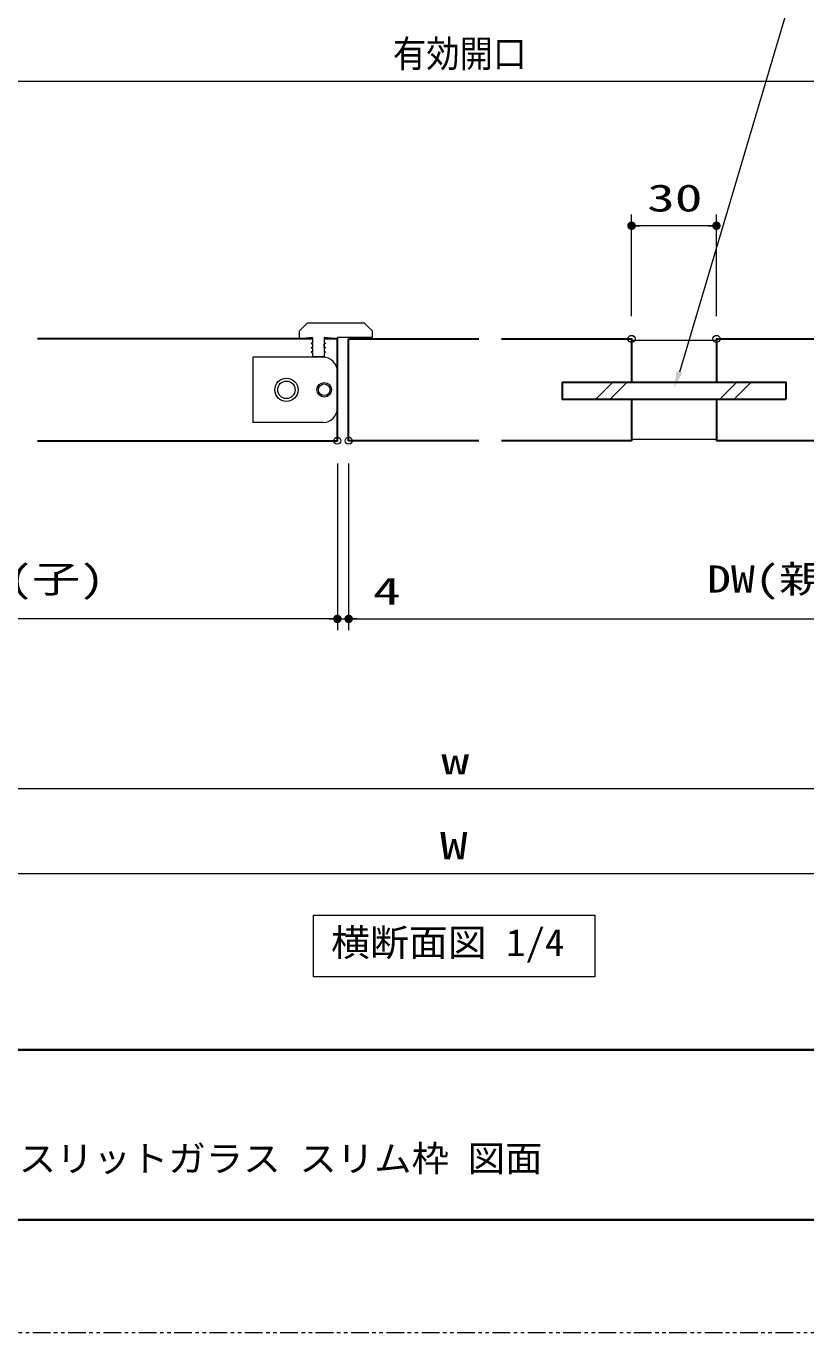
# Model space of a CAD drawing. Units: millimetres, scale not verified. Extents: x -1354 to 1306, y -607 to 607.
# Drawn here: x -646.6 to -370.9, y -594 to -132.1 of the extents above; entities that cross this region are included whole.
import ezdxf
from ezdxf.enums import TextEntityAlignment as Align

# ---------------------------------------------------------------- set-up
doc = ezdxf.new("R2010")
doc.units = ezdxf.units.MM
doc.header["$LTSCALE"] = 5
doc.header["$PDMODE"] = 32
doc.header["$PDSIZE"] = 2.5
doc.linetypes.add('USER1', pattern=[2.5, 1.25, -0.25, 0.25, -0.25, 0.25, -0.25])
for name, color, linetype, lineweight in [('0-1_線(黄)', 2, 'Continuous', 15), ('0-3_陰線', 4, 'USER1', 9), ('0-D_線(白)', 7, 'Continuous', 30), ('1-0_線(水)', 4, 'Continuous', 9), ('1-1_寸法線', 3, 'Continuous', 13), ('1-4_DEFPOINTS', 7, 'Continuous', 5), ('1-5_0', 3, 'Continuous', 25), ('1-6_図面枠', 7, 'Continuous', 35)]:
    doc.layers.add(name, color=color, linetype=linetype, lineweight=lineweight)
doc.styles.add('ＭＳ ゴシック', font='')
doc.styles.get('ＭＳ ゴシック').set_extended_font_data('MS Gothic')

# ---------------------------------------------------------------- blocks, each defined once
blk = doc.blocks.new('_DOT')
at = {"layer": '1-5_0'}
blk.add_line((-2.5, 0), (-5, 0), dxfattribs=at)
for points in [[(0, 0), (-2.5, 0), (-2.48, 0.313)], [(0, 0), (-2.48, -0.313), (-2.5, 0)], [(0, 0), (-2.48, 0.313), (-2.421, 0.622)], [(0, 0), (-2.421, -0.622), (-2.48, -0.313)], [(0, 0), (-2.421, 0.622), (-2.324, 0.92)], [(0, 0), (-2.324, -0.92), (-2.421, -0.622)], [(0, 0), (-2.324, 0.92), (-2.191, 1.204)], [(0, 0), (-2.191, -1.204), (-2.324, -0.92)], [(0, 0), (-2.191, 1.204), (-2.023, 1.469)], [(0, 0), (-2.023, -1.469), (-2.191, -1.204)], [(0, 0), (-2.023, 1.469), (-1.822, 1.711)], [(0, 0), (-1.822, -1.711), (-2.023, -1.469)], [(0, 0), (-1.822, 1.711), (-1.594, 1.926)], [(0, 0), (-1.594, -1.926), (-1.822, -1.711)], [(0, 0), (-1.594, 1.926), (-1.34, 2.111)], [(0, 0), (-1.34, -2.111), (-1.594, -1.926)], [(0, 0), (-1.34, 2.111), (-1.064, 2.262)], [(0, 0), (-1.064, -2.262), (-1.34, -2.111)], [(0, 0), (-1.064, 2.262), (-0.773, 2.378)], [(0, 0), (-0.773, -2.378), (-1.064, -2.262)], [(0, 0), (-0.773, 2.378), (-0.468, 2.456)], [(0, 0), (-0.468, -2.456), (-0.773, -2.378)], [(0, 0), (-0.468, 2.456), (-0.157, 2.495)], [(0, 0), (-0.157, -2.495), (-0.468, -2.456)], [(0, 0), (-0.157, 2.495), (0.157, 2.495)], [(0, 0), (0.157, -2.495), (-0.157, -2.495)], [(0, 0), (0.157, 2.495), (0.468, 2.456)], [(0, 0), (0.468, 2.456), (0.773, 2.378)], [(0, 0), (0.773, 2.378), (1.064, 2.262)], [(0, 0), (1.064, 2.262), (1.34, 2.111)], [(0, 0), (1.34, 2.111), (1.594, 1.926)], [(0, 0), (1.594, 1.926), (1.822, 1.711)], [(0, 0), (1.822, 1.711), (2.023, 1.469)], [(0, 0), (2.023, 1.469), (2.191, 1.204)], [(0, 0), (2.191, 1.204), (2.324, 0.92)], [(0, 0), (2.324, 0.92), (2.421, 0.622)], [(0, 0), (2.421, 0.622), (2.48, 0.313)], [(0, 0), (2.48, 0.313), (2.5, 0)], [(0, 0), (0.468, -2.456), (0.157, -2.495)], [(0, 0), (0.773, -2.378), (0.468, -2.456)], [(0, 0), (1.064, -2.262), (0.773, -2.378)], [(0, 0), (1.34, -2.111), (1.064, -2.262)], [(0, 0), (1.594, -1.926), (1.34, -2.111)], [(0, 0), (1.822, -1.711), (1.594, -1.926)], [(0, 0), (2.023, -1.469), (1.822, -1.711)], [(0, 0), (2.191, -1.204), (2.023, -1.469)], [(0, 0), (2.324, -0.92), (2.191, -1.204)], [(0, 0), (2.421, -0.622), (2.324, -0.92)], [(0, 0), (2.48, -0.313), (2.421, -0.622)], [(0, 0), (2.5, 0), (2.48, -0.313)]]:
    blk.add_solid(points, dxfattribs=at)

msp = doc.modelspace()

# ---------------------------------------------------------------- linework, layer by layer
at = {"layer": '0-1_線(黄)'}
msp.add_lwpolyline([(-545.01, -446.331), (-445.539, -446.331), (-445.539, -468.166), (-545.01, -468.166)], close=True, dxfattribs=at)
at = {"layer": '0-3_陰線'}
msp.add_line((387.036, -594), (-1292.964, -594), dxfattribs=at)
at = {"layer": '0-D_線(白)'}
for p, q in [((-545.294, -242.619), (-642.551, -242.619)), ((-536.551, -242.619), (-541.18, -242.619)), ((-532.551, -278.619), (-532.551, -242.619)), ((-532.551, -242.619), (-486.551, -242.619)), ((-478.551, -242.619), (-432.551, -242.619)), ((-432.551, -242.619), (-432.551, -257.919)), ((-402.551, -242.619), (-321.552, -242.619)), ((-402.551, -242.619), (-402.551, -257.919)), ((-432.551, -263.919), (-432.551, -278.619)), ((-402.551, -263.919), (-402.551, -278.619)), ((-486.551, -278.619), (-532.551, -278.619)), ((-432.551, -278.619), (-478.551, -278.619)), ((-321.552, -278.619), (-402.551, -278.619))]:
    msp.add_line(p, q, dxfattribs=at)
for points in [[(-642.551, -278.619), (-536.551, -278.619), (-536.551, -242.619)], [(-457.051, -257.919), (-457.051, -263.919), (-378.051, -263.919)], [(-457.051, -257.919), (-378.051, -257.919), (-378.051, -263.919)]]:
    msp.add_lwpolyline(points, dxfattribs=at)
at = {"layer": '1-0_線(水)'}
for p, q in [((-549.922, -239.791), (-547.093, -236.963)), ((-547.093, -236.963), (-527.038, -236.963)), ((-524.209, -239.791), (-527.038, -236.963)), ((-524.209, -239.791), (-524.209, -242.105)), ((-545.294, -244.162), (-545.808, -244.162)), ((-545.808, -244.162), (-545.294, -244.459)), ((-545.294, -242.105), (-545.294, -244.162)), ((-545.294, -244.459), (-545.294, -245.705)), ((-536.551, -242.619), (-541.18, -242.105)), ((-541.18, -242.105), (-541.18, -244.162)), ((-541.18, -244.162), (-540.665, -244.162)), ((-540.665, -244.162), (-541.18, -244.459)), ((-541.18, -245.705), (-541.18, -244.459)), ((-541.18, -244.459), (-541.18, -245.705)), ((-524.209, -242.105), (-536.551, -242.105)), ((-536.551, -242.105), (-536.551, -242.619)), ((-432.551, -243.119), (-402.551, -243.119)), ((-566.378, -249.049), (-566.378, -272.19)), ((-541.694, -249.049), (-566.378, -249.049)), ((-545.294, -245.705), (-545.808, -245.705)), ((-545.808, -245.705), (-545.294, -246.002)), ((-545.294, -247.248), (-545.808, -247.248)), ((-545.808, -247.248), (-545.294, -247.545)), ((-545.294, -246.002), (-545.294, -247.248)), ((-545.294, -247.545), (-545.294, -248.79)), ((-545.294, -248.79), (-541.18, -248.79)), ((-541.18, -245.705), (-540.665, -245.705)), ((-540.665, -245.705), (-541.18, -246.002)), ((-541.18, -246.002), (-541.18, -247.248)), ((-541.18, -247.248), (-540.665, -247.248)), ((-445.133, -263.919), (-439.133, -257.919)), ((-440.133, -263.919), (-434.133, -257.919)), ((-401.334, -263.919), (-395.334, -257.919)), ((-396.334, -263.919), (-390.334, -257.919)), ((-541.694, -272.19), (-566.378, -272.19)), ((-432.551, -278.119), (-402.551, -278.119))]:
    msp.add_line(p, q, dxfattribs=at)
for points in [[(-545.294, -242.105), (-549.922, -242.619), (-549.922, -239.791)], [(-540.665, -247.248), (-541.18, -247.545), (-541.18, -248.79)]]:
    msp.add_lwpolyline(points, dxfattribs=at)
for centre, radius in [((-554.55, -260.619), 4.114), ((-554.55, -260.619), 3.086), ((-541.18, -260.619), 2.571), ((-541.18, -260.619), 2.057)]:
    msp.add_circle(centre, radius, dxfattribs=at)
for centre, start, end in [((-541.694, -254.191), 0, 90), ((-541.694, -267.048), 270, 0)]:
    msp.add_arc(centre, 5.143, start, end, dxfattribs=at)
at = {"layer": '1-1_寸法線'}
for p, q in [((-272.552, -151.619), (-716.55, -151.619)), ((-432.551, -234.619), (-432.551, -198.619)), ((-402.551, -234.619), (-402.551, -198.619)), ((-405.551, -202.619), (-429.551, -202.619)), ((-536.551, -286.619), (-536.551, -345.619)), ((-536.551, -286.619), (-536.551, -345.619)), ((-532.551, -286.619), (-532.551, -345.619)), ((-532.551, -286.619), (-532.551, -345.619)), ((-539.551, -341.619), (-753.551, -341.619)), ((-539.551, -341.619), (-542.551, -341.619)), ((-536.551, -341.619), (-532.551, -341.619)), ((-529.551, -341.619), (-511.409, -341.619)), ((-529.551, -341.619), (-235.552, -341.619)), ((-757.551, -401.619), (-231.551, -401.619)), ((-781.551, -431.619), (-207.551, -431.619))]:
    msp.add_line(p, q, dxfattribs=at)
msp.add_lwpolyline([(-116.242, -106.591), (-371.805, -106.591), (-415.634, -254.356)], dxfattribs=at)
msp.add_solid([(-417.551, -260.042), (-416.621, -254.023), (-414.647, -254.689)], dxfattribs=at)
at = {"layer": '1-4_DEFPOINTS'}
for p in [(-432.551, -202.619), (-432.551, -242.619), (-402.551, -242.619), (-536.551, -278.619), (-532.551, -278.619), (-532.551, -341.619)]:
    msp.add_point(p, dxfattribs=at)
at = {"layer": '1-6_図面枠'}
msp.add_line((-1252.964, -494), (347.036, -494), dxfattribs=at)
msp.add_lwpolyline([(-1252.964, -554), (347.036, -554), (347.036, 554), (-1252.964, 554)], close=True, dxfattribs=at)

# ---------------------------------------------------------------- block references
at = {"layer": '1-1_寸法線', "xscale": 0.6, "yscale": 0.6, "rotation": 180}
for p in [(-432.551, -202.619), (-532.551, -341.619), (-532.551, -341.619)]:
    msp.add_blockref('_DOT', p, dxfattribs=at)
at = {"layer": '1-1_寸法線', "xscale": 0.6, "yscale": 0.6}
for p in [(-402.551, -202.619), (-536.551, -341.619), (-536.551, -341.619)]:
    msp.add_blockref('_DOT', p, dxfattribs=at)

# ---------------------------------------------------------------- texts
at = {"layer": '0-1_線(黄)', "style": 'ＭＳ ゴシック', "width": 1.05}
msp.add_text('横断面図 1/4', height=9.604, dxfattribs=at).set_placement((-538.793, -463.709), align=Align.BOTTOM_LEFT)
at = {"layer": '1-1_寸法線', "style": 'ＭＳ ゴシック'}
for s, width, p in [('有効開口', 0.9, (-516.915, -149.47)), ('30', 1.5, (-427.075, -200.47)), ('DW(子)', 1.3, (-669.932, -335.184)), ('DW(親)', 1.3, (-405.932, -335.184)), ('4', 1.5, (-523.98, -339.47)), ('w', 1.5, (-499.789, -399.47)), ('W', 1.5, (-500.265, -429.47))]:
    msp.add_text(s, height=9.604, dxfattribs=dict(at, width=width)).set_placement(p, align=Align.BOTTOM_LEFT)
at = {"layer": '1-6_図面枠', "style": 'ＭＳ ゴシック', "width": 1.05}
msp.add_text('ノッポ H2100・2400 W1190 親子ドア スリットガラス スリム枠 図面', height=9.236, dxfattribs=at).set_placement((-873.76, -539.776), align=Align.BOTTOM_LEFT)

doc.saveas('drawing.dxf')
